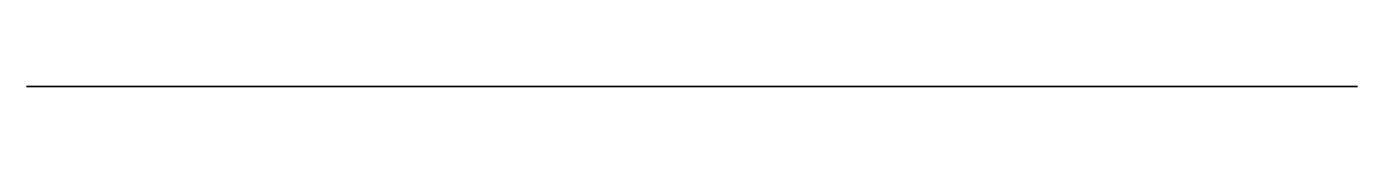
# Model space of a CAD drawing. Header units: millimetres. Extents: x 0.6 to 58, y 0 to 0.
import ezdxf

# ---------------------------------------------------------------- set-up
doc = ezdxf.new("R2010")
doc.units = ezdxf.units.MM
doc.layers.get('0').update_dxf_attribs({"color": 173, "true_color": 0x5858e1})

msp = doc.modelspace()

# ---------------------------------------------------------------- linework, layer by layer
at = {"color": 151, "true_color": 0x9ab9e5, "extrusion": (0, -1, -1.19209e-07)}
msp.add_lwpolyline([(51.507, -61.054), (11.781, -53.338), (9.855, -52.987), (9.372, -52.922), (8.887, -52.874), (8.401, -52.846), (7.912, -52.843), (7.422, -52.863), (6.934, -52.901), (6.448, -52.957), (5.965, -53.031), (5.485, -53.123), (5.008, -53.233), (4.536, -53.36), (4.068, -53.505), (3.261, -53.802), (2.476, -54.15), (1.715, -54.549), (0.982, -54.997), (0.936, -55.029), (0.893, -55.064), (0.853, -55.101), (0.815, -55.14), (0.78, -55.182), (0.748, -55.226), (0.718, -55.271), (0.691, -55.319), (0.667, -55.368), (0.647, -55.418), (0.629, -55.47), (0.614, -55.523), (0.603, -55.577), (0.594, -55.632), (0.589, -55.687), (0.587, -55.743), (0.587, -70.293), (58.026, -70.293), (58.026, -68.96), (58.018, -68.601), (57.994, -68.245), (57.955, -67.892), (57.901, -67.544), (57.832, -67.201), (57.749, -66.863), (57.651, -66.53), (57.54, -66.202), (57.414, -65.881), (57.276, -65.567), (57.125, -65.259), (56.961, -64.959), (56.785, -64.666), (56.597, -64.381), (56.397, -64.105), (56.186, -63.837), (55.963, -63.579), (55.73, -63.33), (55.486, -63.091), (55.233, -62.862), (54.969, -62.644), (54.696, -62.437), (54.413, -62.241), (54.122, -62.057), (53.822, -61.886), (53.514, -61.726), (53.198, -61.58), (52.874, -61.447), (52.543, -61.327), (52.204, -61.222), (51.859, -61.13)], close=True, dxfattribs=at)

doc.saveas('drawing.dxf')
